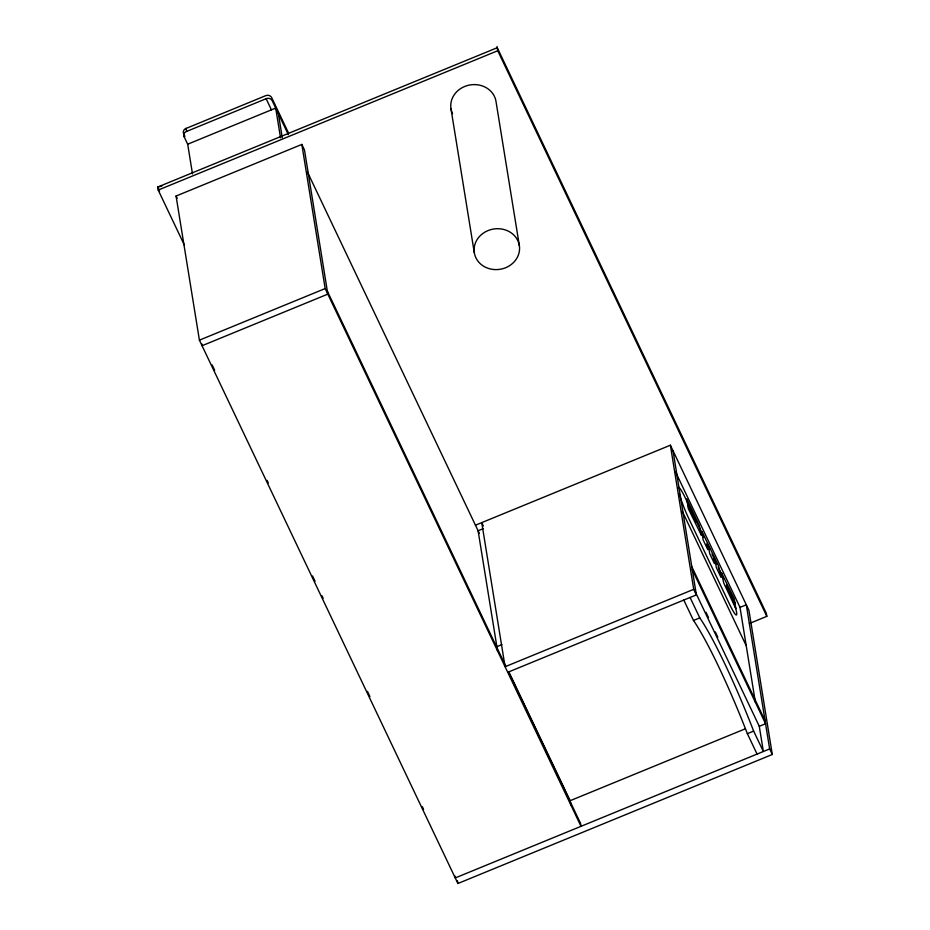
<?xml version="1.0" encoding="UTF-8"?>
<svg xmlns="http://www.w3.org/2000/svg" width="930" height="930" viewBox="0 0 930 930"><rect width="100%" height="100%" fill="white"/><g stroke="black" fill="none" stroke-linecap="round" stroke-linejoin="round"><path stroke-width="1.4" d="M192.498 173.91L187.686 144.208L184.082 136.629A4.557 4.08 -9.2 0 1 185.709 131.816L266.224 98.673A4.557 4.08 -9.2 0 1 272.141 100.591L288.346 134.641M187.686 144.208L275.71 108.089L280.523 137.791M184.361 245.055L158.205 190.069L497.748 50.732L497.062 46.5M475.451 525.206L670.379 445.214L748.952 610.371L772.284 754.486L457.897 883.5L199.415 340.159L176.072 196.044L301.832 144.429L304.482 149.997L327.825 294.124L202.066 345.728L201.74 343.705M199.415 340.159L325.175 288.556L301.832 144.429M483.135 528.705L478.101 530.774L497.55 650.872M496.876 646.664L501.909 644.606M670.379 445.214L693.722 589.329L505.083 666.74L481.74 522.625L483.333 525.962M507.734 672.309L696.372 594.898L673.029 450.783M683.794 600.059L693.501 620.473L699.79 617.892A117.459 13.253 67.7 0 1 753.637 731.085L763.356 751.498L759.275 726.307L695.315 591.864M755.358 702.115L740.013 607.383L746.302 604.802L769.645 748.917L772.284 754.486M749.429 623.484L766.82 616.346L766.332 613.323L497.259 47.709L157.716 187.046L158.205 190.069M570.822 804.892L570.148 800.695L745.407 728.771M759.275 726.307L765.564 723.726L692.292 569.706M693.501 620.473A117.459 13.253 67.7 0 1 747.36 733.665L753.637 731.085M769.645 748.917L455.247 877.932L454.921 875.921M161.843 186.035L157.716 187.046L159.576 190.976M183.675 133.757L183.594 133.606A4.557 4.08 -9.2 0 1 185.221 128.793L265.736 95.651A4.557 4.08 -9.2 0 1 271.653 97.557L288.533 133.037M497.748 50.732L766.82 616.346M675.436 471.638L740.013 607.383M694.78 517.836L685.55 498.434A22.797 2.569 67.7 0 0 678.226 487.983M696.012 520.428L704.01 537.238M707.079 543.701L709.544 548.874M712.008 554.048L716.925 564.394M718.158 566.986L723.691 578.623M682.26 511.233L746.209 645.676M691.804 566.684L765.076 720.704M705.998 612.335L708.486 617.555M715.321 631.912L717.797 637.131M693.722 589.329L696.372 594.898M690.083 597.479L699.79 617.892M747.36 733.665L757.067 754.079M307.551 172.259L479.345 533.378M266.131 98.708L271.432 109.845M508.675 671.472L570.148 800.695M327.325 291.09L505.653 665.938M508.489 671.89L580.518 823.306L581.006 826.328L325.175 288.556M183.663 133.757L184.907 136.385M176.072 196.044L177.13 198.264M212.18 364.99L214.667 370.233M267.05 480.345L268.305 482.961M312.573 576.03L315.072 581.273M321.931 595.7L323.175 598.316M367.455 691.385L369.942 696.628M422.336 806.74L423.58 809.367M519.359 245.66A22.797 20.39 -9.2 0 0 482.868 233.465A22.797 20.39 -9.2 0 0 488.25 268.363A22.797 20.39 -9.2 0 0 519.359 245.66L496.016 101.544A22.797 20.39 -9.2 0 0 467.465 85.525A22.797 20.39 -9.2 0 0 452.526 113.646M450.945 108.554L474.288 252.669M457.432 880.652L457.897 883.5M278.361 113.658L282.255 137.698M186.093 128.352L186.581 131.374M183.838 134.757L184.152 136.791M680.353 497.48A22.797 2.569 67.7 0 0 688.816 518.591L729.422 603.954A22.797 2.569 67.7 0 0 736.572 614.881A22.797 2.569 67.7 0 0 732.875 599.873M679.981 496.329A22.797 2.569 67.7 0 1 679.342 494.179M726.737 585.028A22.797 2.569 67.7 0 1 730.341 593.328M721.389 572.648L723.761 583.064L735.828 608.546L735.13 604.233L726.446 585.284L734.956 603.152L734.247 598.827L721.389 572.648M701.243 535.041L688.316 508.687L687.619 504.374L696.128 522.265L687.444 503.293L686.747 498.968L699.29 525.543L701.243 535.041M701.929 531.472L703.08 539.714L707.8 549.642L706.928 544.248L708.823 548.223L709.695 553.617L714.426 563.568L713.554 558.174L715.449 562.139L716.321 567.533L721.041 577.46L718.425 565.649L701.929 531.472"/></g></svg>
